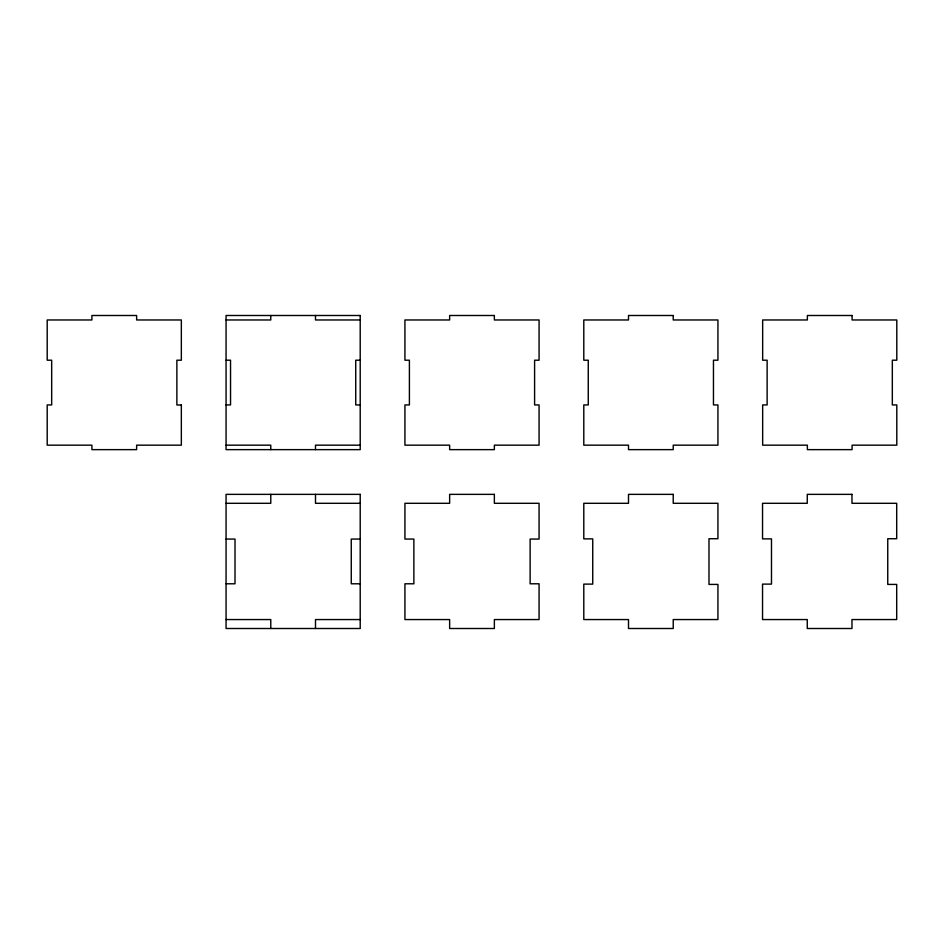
<?xml version="1.0" encoding="UTF-8"?>
<svg xmlns="http://www.w3.org/2000/svg" width="944" height="944" viewBox="0 0 944 944"><rect width="100%" height="100%" fill="white"/><g stroke="black" fill="none" stroke-linecap="round" stroke-linejoin="round"><path stroke-width="1.42" d="M226.064 319.969L270.775 319.969L270.775 315.497M360.207 319.969L315.497 319.969L315.497 315.497M226.064 360.207L230.537 360.207L230.537 404.929L226.064 404.929M360.207 360.207L355.735 360.207L355.735 404.929L360.207 404.929M181.342 404.988L176.87 404.988L176.87 360.207L181.342 360.207L181.342 319.969L136.632 319.969L136.632 315.497L91.91 315.497L91.91 319.969L47.2 319.969L47.2 360.207L51.672 360.207L51.672 404.929L47.2 404.929L47.2 445.167L91.91 445.167L91.91 449.639L136.632 449.639L136.632 445.167L181.342 445.167L181.342 404.929M226.064 445.167L270.775 445.167L270.775 449.639M360.207 445.167L315.497 445.167L315.497 449.639M226.064 503.305L270.775 503.305L270.775 494.361M360.207 503.305L315.497 503.305L315.497 494.361M226.064 539.071L235.009 539.071L235.009 583.793L226.064 583.793M360.207 539.071L351.262 539.071L351.262 583.793L360.207 583.793M226.064 619.559L270.775 619.559L270.775 628.503M360.207 619.559L315.497 619.559L315.497 628.503M360.207 315.497L226.064 315.497L226.064 449.639L360.207 449.639L360.207 315.497M494.361 315.497L449.639 315.497L449.639 319.969L404.929 319.969L404.929 360.207L409.401 360.207L409.401 404.929L404.929 404.929L404.929 445.167L449.639 445.167L449.639 449.639L494.361 449.639L494.361 445.167L539.071 445.167L539.071 404.929L534.599 404.929L534.599 360.207L539.071 360.207L539.071 319.969L494.361 319.969L494.361 315.497M673.225 315.497L628.503 315.497L628.503 319.969L583.793 319.969L583.793 360.207L588.265 360.207L588.265 404.929L583.793 404.929L583.793 445.167L628.503 445.167L628.503 449.639L673.225 449.639L673.225 445.167L717.936 445.167L717.936 404.929L713.463 404.929L713.463 360.207L717.936 360.207L717.936 319.969L673.225 319.969L673.225 315.497M852.09 315.497L807.368 315.497L807.368 319.969L762.658 319.969L762.658 360.207L767.13 360.207L767.13 404.929L762.658 404.929L762.658 445.167L807.368 445.167L807.368 449.639L852.09 449.639L852.09 445.167L896.8 445.167L896.8 404.929L892.328 404.929L892.328 360.207L896.8 360.207L896.8 319.969L852.09 319.969L852.09 315.497M360.207 494.361L226.064 494.361L226.064 628.503L360.207 628.503L360.207 494.361M494.361 494.361L449.639 494.361L449.639 503.305L404.929 503.305L404.929 539.071L413.873 539.071L413.873 583.793L404.929 583.793L404.929 619.559L449.639 619.559L449.639 628.503L494.361 628.503L494.361 619.559L539.071 619.559L539.071 583.793L530.127 583.793L530.127 539.071L539.071 539.071L539.071 503.305L494.361 503.305L494.361 494.361M673.225 494.361L628.503 494.361L628.503 503.305L583.793 503.305L583.793 538.871L592.738 538.871L592.738 584.112L583.793 584.112L583.793 619.559L628.503 619.559L628.503 628.503L673.225 628.503L673.225 619.559L717.936 619.559L717.936 584.419L708.991 584.419L708.991 538.729L717.936 538.729L717.936 503.305L673.225 503.305L673.225 494.361M851.972 494.361L807.262 494.361L807.262 503.305L762.54 503.305L762.54 538.871L771.484 538.871L771.484 584.112L762.54 584.112L762.54 619.559L807.262 619.559L807.262 628.503L851.972 628.503L851.972 619.559L896.694 619.559L896.694 584.419L887.749 584.419L887.749 538.729L896.694 538.729L896.694 503.305L851.972 503.305L851.972 494.361"/></g></svg>
